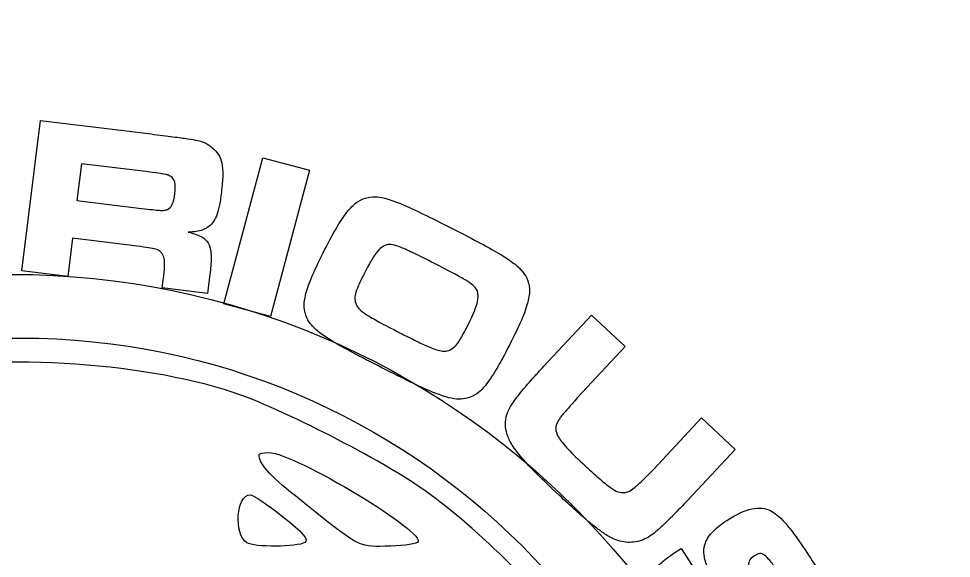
# Model space of a CAD drawing. Extents: x -139 to 87, y -93 to 92.
# Drawn here: x -70.57 to -50.14, y 55.19 to 67 of the extents above; entities that cross this region are included whole.
import ezdxf

# ---------------------------------------------------------------- set-up
doc = ezdxf.new("R2010")
doc.units = 0
doc.header["$MEASUREMENT"] = 0
doc.layers.add('LAYER_1', color=7, linetype='CONTINUOUS')

msp = doc.modelspace()

# ---------------------------------------------------------------- linework, layer by layer
at = {"layer": 'LAYER_1', "color": 250}
msp.add_ellipse((-70.7059, 44.0067), major_axis=(0, 17.4005), ratio=1, dxfattribs=at)
at = {"layer": 'LAYER_1', "color": 7}
msp.add_ellipse((-70.5297, 44.4765), major_axis=(0, 15.5362), ratio=1, dxfattribs=at)
at = {"layer": 'LAYER_1', "color": 250}
for points, knots in [([(-134.4311, 89.7359), (-134.4311, 89.7359), (-3.6755, 89.7359), (-3.6755, 89.7359), (-3.6755, 89.7359), (-1.1332, 89.7359), (0.9467, 87.656), (0.9467, 85.1137), (0.9467, 85.1137), (0.9467, 85.1137), (0.9467, 4.3582), (0.9467, 4.3582), (0.9467, 4.3582), (0.9467, 1.8158), (-1.1332, -0.2641), (-3.6755, -0.2641), (-3.6755, -0.2641), (-3.6755, -0.2641), (-134.4311, -0.2641), (-134.4311, -0.2641), (-134.4311, -0.2641), (-136.9734, -0.2641), (-139.0533, 1.8158), (-139.0533, 4.3582), (-139.0533, 4.3582), (-139.0533, 4.3582), (-139.0533, 85.1137), (-139.0533, 85.1137), (-139.0533, 85.1137), (-139.0533, 87.656), (-136.9734, 89.7359), (-134.4311, 89.7359)], [0, 0, 0, 0, 0.1111111, 0.1111111, 0.1111111, 0.1111111, 0.2222222, 0.2222222, 0.2222222, 0.2222222, 0.3333333, 0.3333333, 0.3333333, 0.3333333, 0.4444444, 0.4444444, 0.4444444, 0.4444444, 0.5555556, 0.5555556, 0.5555556, 0.5555556, 0.6666667, 0.6666667, 0.6666667, 0.6666667, 0.7777778, 0.7777778, 0.7777778, 0.7777778, 1, 1, 1, 1]), ([(-70.4957, 61.4868), (-70.4957, 61.4868), (-69.4948, 61.3634), (-69.4948, 61.3634), (-69.4948, 61.3634), (-69.4948, 61.3634), (-69.392, 62.1969), (-69.392, 62.1969), (-69.392, 62.1969), (-69.392, 62.1969), (-67.9759, 62.0237), (-67.9759, 62.0237), (-67.9759, 62.0237), (-67.8731, 62.0113), (-67.7895, 61.9997), (-67.724, 61.9898), (-67.724, 61.9898), (-67.6594, 61.9798), (-67.608, 61.9691), (-67.5699, 61.9583), (-67.5699, 61.9583), (-67.5318, 61.9475), (-67.5028, 61.9351), (-67.482, 61.9202), (-67.482, 61.9202), (-67.4614, 61.9062), (-67.444, 61.8879), (-67.4299, 61.8663), (-67.4299, 61.8663), (-67.4067, 61.8365), (-67.3909, 61.7992), (-67.3818, 61.7553), (-67.3818, 61.7553), (-67.3727, 61.7114), (-67.3694, 61.6517), (-67.3735, 61.5772), (-67.3735, 61.5772), (-67.3768, 61.5025), (-67.3859, 61.404), (-67.4017, 61.2821), (-67.4017, 61.2821), (-67.4017, 61.2821), (-67.4224, 61.109), (-67.4224, 61.109), (-67.4224, 61.109), (-67.4224, 61.109), (-66.4355, 60.988), (-66.4355, 60.988), (-66.4355, 60.988), (-66.4355, 60.988), (-66.3983, 61.2937), (-66.3983, 61.2937), (-66.3983, 61.2937), (-66.375, 61.4445), (-66.361, 61.5739), (-66.3543, 61.6808), (-66.3543, 61.6808), (-66.3485, 61.7885), (-66.3527, 61.8787), (-66.3668, 61.9517), (-66.3668, 61.9517), (-66.3809, 62.0246), (-66.4074, 62.0842), (-66.4464, 62.1323), (-66.4464, 62.1323), (-66.4853, 62.1795), (-66.5383, 62.2185), (-66.6062, 62.25), (-66.6062, 62.25), (-66.6734, 62.2806), (-66.7571, 62.308), (-66.8565, 62.332), (-66.8565, 62.332), (-66.7877, 62.3328), (-66.728, 62.337), (-66.6791, 62.3444), (-66.6791, 62.3444), (-66.6295, 62.3511), (-66.5863, 62.3618), (-66.549, 62.3759), (-66.549, 62.3759), (-66.5109, 62.39), (-66.4745, 62.4082), (-66.4388, 62.4306), (-66.4388, 62.4306), (-66.3941, 62.4596), (-66.3561, 62.4944), (-66.3229, 62.535), (-66.3229, 62.535), (-66.2906, 62.5747), (-66.2624, 62.6245), (-66.2383, 62.6842), (-66.2383, 62.6842), (-66.2143, 62.743), (-66.1945, 62.815), (-66.1762, 62.8996), (-66.1762, 62.8996), (-66.1588, 62.9849), (-66.1431, 63.086), (-66.1289, 63.2036), (-66.1289, 63.2036), (-66.1115, 63.3446), (-66.1016, 63.4672), (-66.0992, 63.5707), (-66.0992, 63.5707), (-66.0975, 63.6743), (-66.1041, 63.7638), (-66.1207, 63.8384), (-66.1207, 63.8384), (-66.1364, 63.9138), (-66.1622, 63.9793), (-66.1977, 64.0348), (-66.1977, 64.0348), (-66.2334, 64.0903), (-66.2806, 64.1408), (-66.3386, 64.1856), (-66.3386, 64.1856), (-66.3701, 64.2112), (-66.3999, 64.2336), (-66.4264, 64.2519), (-66.4264, 64.2519), (-66.4538, 64.2701), (-66.4844, 64.2858), (-66.5192, 64.2999), (-66.5192, 64.2999), (-66.5532, 64.3132), (-66.598, 64.3265), (-66.6527, 64.338), (-66.6527, 64.338), (-66.7065, 64.3505), (-66.7778, 64.3629), (-66.8639, 64.3753), (-66.8639, 64.3753), (-66.951, 64.3885), (-67.0594, 64.4035), (-67.1904, 64.4201), (-67.1904, 64.4201), (-67.3222, 64.4366), (-67.4812, 64.4565), (-67.6693, 64.4798), (-67.6693, 64.4798), (-67.6693, 64.4798), (-70.0922, 64.7772), (-70.0922, 64.7772), (-70.0922, 64.7772), (-70.0922, 64.7772), (-70.4957, 61.4868), (-70.4957, 61.4868)], [0, 0, 0, 0, 0.0263158, 0.0263158, 0.0263158, 0.0263158, 0.0526316, 0.0526316, 0.0526316, 0.0526316, 0.0789474, 0.0789474, 0.0789474, 0.0789474, 0.1052632, 0.1052632, 0.1052632, 0.1052632, 0.1315789, 0.1315789, 0.1315789, 0.1315789, 0.1578947, 0.1578947, 0.1578947, 0.1578947, 0.1842105, 0.1842105, 0.1842105, 0.1842105, 0.2105263, 0.2105263, 0.2105263, 0.2105263, 0.2368421, 0.2368421, 0.2368421, 0.2368421, 0.2631579, 0.2631579, 0.2631579, 0.2631579, 0.2894737, 0.2894737, 0.2894737, 0.2894737, 0.3157895, 0.3157895, 0.3157895, 0.3157895, 0.3421053, 0.3421053, 0.3421053, 0.3421053, 0.3684211, 0.3684211, 0.3684211, 0.3684211, 0.3947368, 0.3947368, 0.3947368, 0.3947368, 0.4210526, 0.4210526, 0.4210526, 0.4210526, 0.4473684, 0.4473684, 0.4473684, 0.4473684, 0.4736842, 0.4736842, 0.4736842, 0.4736842, 0.5, 0.5, 0.5, 0.5, 0.5263158, 0.5263158, 0.5263158, 0.5263158, 0.5526316, 0.5526316, 0.5526316, 0.5526316, 0.5789474, 0.5789474, 0.5789474, 0.5789474, 0.6052632, 0.6052632, 0.6052632, 0.6052632, 0.6315789, 0.6315789, 0.6315789, 0.6315789, 0.6578947, 0.6578947, 0.6578947, 0.6578947, 0.6842105, 0.6842105, 0.6842105, 0.6842105, 0.7105263, 0.7105263, 0.7105263, 0.7105263, 0.7368421, 0.7368421, 0.7368421, 0.7368421, 0.7631579, 0.7631579, 0.7631579, 0.7631579, 0.7894737, 0.7894737, 0.7894737, 0.7894737, 0.8157895, 0.8157895, 0.8157895, 0.8157895, 0.8421053, 0.8421053, 0.8421053, 0.8421053, 0.8684211, 0.8684211, 0.8684211, 0.8684211, 0.8947368, 0.8947368, 0.8947368, 0.8947368, 0.9210526, 0.9210526, 0.9210526, 0.9210526, 0.9473684, 0.9473684, 0.9473684, 0.9473684, 1, 1, 1, 1]), ([(-65.2191, 63.9609), (-65.2191, 63.9609), (-66.0776, 60.7584), (-66.0776, 60.7584), (-66.0776, 60.7584), (-66.0776, 60.7584), (-65.0551, 60.4841), (-65.0551, 60.4841), (-65.0551, 60.4841), (-65.0551, 60.4841), (-64.1967, 63.6867), (-64.1967, 63.6867), (-64.1967, 63.6867), (-64.1967, 63.6867), (-65.2191, 63.9609), (-65.2191, 63.9609)], [0, 0, 0, 0, 0.2, 0.2, 0.2, 0.2, 0.4, 0.4, 0.4, 0.4, 0.6, 0.6, 0.6, 0.6, 1, 1, 1, 1]), ([(-69.2909, 63.0214), (-69.2909, 63.0214), (-69.1915, 63.8301), (-69.1915, 63.8301), (-69.1915, 63.8301), (-69.1915, 63.8301), (-67.7804, 63.657), (-67.7804, 63.657), (-67.7804, 63.657), (-67.6661, 63.642), (-67.5765, 63.6296), (-67.5102, 63.6205), (-67.5102, 63.6205), (-67.4448, 63.6113), (-67.3951, 63.6031), (-67.3619, 63.5964), (-67.3619, 63.5964), (-67.3288, 63.5898), (-67.3039, 63.5832), (-67.2873, 63.5766), (-67.2873, 63.5766), (-67.2708, 63.5699), (-67.2542, 63.5608), (-67.2377, 63.55), (-67.2377, 63.55), (-67.1937, 63.5235), (-67.1647, 63.4812), (-67.1507, 63.4233), (-67.1507, 63.4233), (-67.1357, 63.3652), (-67.1349, 63.2832), (-67.1481, 63.1789), (-67.1481, 63.1789), (-67.1606, 63.0736), (-67.1788, 62.994), (-67.2037, 62.9401), (-67.2037, 62.9401), (-67.2285, 62.8855), (-67.265, 62.8482), (-67.3114, 62.8283), (-67.3114, 62.8283), (-67.3255, 62.8217), (-67.3387, 62.8167), (-67.352, 62.8134), (-67.352, 62.8134), (-67.3644, 62.8101), (-67.381, 62.8076), (-67.4009, 62.8068), (-67.4009, 62.8068), (-67.4216, 62.8068), (-67.4505, 62.8076), (-67.4879, 62.8101), (-67.4879, 62.8101), (-67.5252, 62.8126), (-67.5749, 62.8168), (-67.6378, 62.8234), (-67.6378, 62.8234), (-67.7017, 62.8291), (-67.782, 62.8375), (-67.8798, 62.8483), (-67.8798, 62.8483), (-67.8798, 62.8483), (-69.2909, 63.0214), (-69.2909, 63.0214)], [0, 0, 0, 0, 0.0588235, 0.0588235, 0.0588235, 0.0588235, 0.1176471, 0.1176471, 0.1176471, 0.1176471, 0.1764706, 0.1764706, 0.1764706, 0.1764706, 0.2352941, 0.2352941, 0.2352941, 0.2352941, 0.2941176, 0.2941176, 0.2941176, 0.2941176, 0.3529412, 0.3529412, 0.3529412, 0.3529412, 0.4117647, 0.4117647, 0.4117647, 0.4117647, 0.4705882, 0.4705882, 0.4705882, 0.4705882, 0.5294118, 0.5294118, 0.5294118, 0.5294118, 0.5882353, 0.5882353, 0.5882353, 0.5882353, 0.6470588, 0.6470588, 0.6470588, 0.6470588, 0.7058824, 0.7058824, 0.7058824, 0.7058824, 0.7647059, 0.7647059, 0.7647059, 0.7647059, 0.8235294, 0.8235294, 0.8235294, 0.8235294, 0.8823529, 0.8823529, 0.8823529, 0.8823529, 1, 1, 1, 1]), ([(-61.0745, 62.4106), (-61.3189, 62.535), (-61.5294, 62.641), (-61.7076, 62.7264), (-61.7076, 62.7264), (-61.8849, 62.8126), (-62.0366, 62.8821), (-62.1625, 62.9359), (-62.1625, 62.9359), (-62.2885, 62.989), (-62.3961, 63.0288), (-62.4856, 63.0554), (-62.4856, 63.0554), (-62.5752, 63.081), (-62.6538, 63.0967), (-62.7209, 63.1008), (-62.7209, 63.1008), (-62.7889, 63.1058), (-62.8535, 63.1025), (-62.9148, 63.0917), (-62.9148, 63.0917), (-62.9911, 63.0777), (-63.0648, 63.0479), (-63.1352, 63.0023), (-63.1352, 63.0023), (-63.2057, 62.9567), (-63.2777, 62.8896), (-63.3507, 62.8017), (-63.3507, 62.8017), (-63.4236, 62.7139), (-63.5023, 62.6004), (-63.586, 62.4595), (-63.586, 62.4595), (-63.6706, 62.3195), (-63.7641, 62.1471), (-63.8677, 61.9433), (-63.8677, 61.9433), (-63.978, 61.7288), (-64.0658, 61.5431), (-64.1337, 61.3874), (-64.1337, 61.3874), (-64.2008, 61.2315), (-64.2489, 61.0981), (-64.2787, 60.9855), (-64.2787, 60.9855), (-64.3077, 60.8736), (-64.3202, 60.775), (-64.3152, 60.6905), (-64.3152, 60.6905), (-64.311, 60.6068), (-64.2911, 60.528), (-64.2571, 60.4568), (-64.2571, 60.4568), (-64.2298, 60.4004), (-64.195, 60.3466), (-64.1511, 60.2944), (-64.1511, 60.2944), (-64.1072, 60.2422), (-64.0476, 60.1875), (-63.9738, 60.1303), (-63.9738, 60.1303), (-63.8992, 60.0732), (-63.8031, 60.0085), (-63.6854, 59.9381), (-63.6854, 59.9381), (-63.567, 59.8668), (-63.4211, 59.7848), (-63.2462, 59.6912), (-63.2462, 59.6912), (-63.0714, 59.5975), (-62.8609, 59.489), (-62.6157, 59.3639), (-62.6157, 59.3639), (-62.3746, 59.2404), (-62.1657, 59.1368), (-61.9893, 59.0506), (-61.9893, 59.0506), (-61.8136, 58.9653), (-61.6628, 58.8965), (-61.5368, 58.8435), (-61.5368, 58.8435), (-61.4118, 58.7905), (-61.304, 58.7507), (-61.2145, 58.725), (-61.2145, 58.725), (-61.1251, 58.6985), (-61.0464, 58.6828), (-60.9784, 58.6778), (-60.9784, 58.6778), (-60.9105, 58.6737), (-60.8466, 58.6761), (-60.7854, 58.6877), (-60.7854, 58.6877), (-60.7066, 58.7018), (-60.6329, 58.7317), (-60.5616, 58.7773), (-60.5616, 58.7773), (-60.4912, 58.822), (-60.42, 58.889), (-60.3471, 58.9777), (-60.3471, 58.9777), (-60.2741, 59.0656), (-60.1946, 59.1816), (-60.1092, 59.3258), (-60.1092, 59.3258), (-60.0247, 59.4691), (-59.9278, 59.6464), (-59.8208, 59.8585), (-59.8208, 59.8585), (-59.7131, 60.0682), (-59.6262, 60.2505), (-59.5598, 60.4038), (-59.5598, 60.4038), (-59.4944, 60.5571), (-59.4472, 60.6888), (-59.4182, 60.7998), (-59.4182, 60.7998), (-59.39, 60.9109), (-59.3775, 61.0078), (-59.3825, 61.0915), (-59.3825, 61.0915), (-59.3875, 61.1744), (-59.4082, 61.2514), (-59.4421, 61.3227), (-59.4421, 61.3227), (-59.4695, 61.3782), (-59.5052, 61.4329), (-59.5482, 61.4843), (-59.5482, 61.4843), (-59.5921, 61.5365), (-59.651, 61.5912), (-59.7247, 61.6483), (-59.7247, 61.6483), (-59.7976, 61.7047), (-59.8938, 61.7685), (-60.0106, 61.8389), (-60.0106, 61.8389), (-60.1274, 61.9101), (-60.2732, 61.9914), (-60.4473, 62.085), (-60.4473, 62.085), (-60.6212, 62.1778), (-60.8309, 62.2863), (-61.0745, 62.4106)], [0, 0, 0, 0, 0.027027, 0.027027, 0.027027, 0.027027, 0.0540541, 0.0540541, 0.0540541, 0.0540541, 0.0810811, 0.0810811, 0.0810811, 0.0810811, 0.1081081, 0.1081081, 0.1081081, 0.1081081, 0.1351351, 0.1351351, 0.1351351, 0.1351351, 0.1621622, 0.1621622, 0.1621622, 0.1621622, 0.1891892, 0.1891892, 0.1891892, 0.1891892, 0.2162162, 0.2162162, 0.2162162, 0.2162162, 0.2432432, 0.2432432, 0.2432432, 0.2432432, 0.2702703, 0.2702703, 0.2702703, 0.2702703, 0.2972973, 0.2972973, 0.2972973, 0.2972973, 0.3243243, 0.3243243, 0.3243243, 0.3243243, 0.3513514, 0.3513514, 0.3513514, 0.3513514, 0.3783784, 0.3783784, 0.3783784, 0.3783784, 0.4054054, 0.4054054, 0.4054054, 0.4054054, 0.4324324, 0.4324324, 0.4324324, 0.4324324, 0.4594595, 0.4594595, 0.4594595, 0.4594595, 0.4864865, 0.4864865, 0.4864865, 0.4864865, 0.5135135, 0.5135135, 0.5135135, 0.5135135, 0.5405405, 0.5405405, 0.5405405, 0.5405405, 0.5675676, 0.5675676, 0.5675676, 0.5675676, 0.5945946, 0.5945946, 0.5945946, 0.5945946, 0.6216216, 0.6216216, 0.6216216, 0.6216216, 0.6486486, 0.6486486, 0.6486486, 0.6486486, 0.6756757, 0.6756757, 0.6756757, 0.6756757, 0.7027027, 0.7027027, 0.7027027, 0.7027027, 0.7297297, 0.7297297, 0.7297297, 0.7297297, 0.7567568, 0.7567568, 0.7567568, 0.7567568, 0.7837838, 0.7837838, 0.7837838, 0.7837838, 0.8108108, 0.8108108, 0.8108108, 0.8108108, 0.8378378, 0.8378378, 0.8378378, 0.8378378, 0.8648649, 0.8648649, 0.8648649, 0.8648649, 0.8918919, 0.8918919, 0.8918919, 0.8918919, 0.9189189, 0.9189189, 0.9189189, 0.9189189, 0.9459459, 0.9459459, 0.9459459, 0.9459459, 1, 1, 1, 1]), ([(-61.4648, 61.645), (-61.3007, 61.5605), (-61.1623, 61.4892), (-61.0505, 61.4304), (-61.0505, 61.4304), (-60.9386, 61.3716), (-60.8484, 61.321), (-60.7787, 61.2788), (-60.7787, 61.2788), (-60.71, 61.2374), (-60.6569, 61.2), (-60.6196, 61.1678), (-60.6196, 61.1678), (-60.5823, 61.1363), (-60.5558, 61.1056), (-60.5401, 61.0757), (-60.5401, 61.0757), (-60.5243, 61.0459), (-60.5144, 61.0136), (-60.5103, 60.9796), (-60.5103, 60.9796), (-60.502, 60.9341), (-60.5045, 60.8794), (-60.5177, 60.8173), (-60.5177, 60.8173), (-60.5302, 60.7543), (-60.5566, 60.6755), (-60.5965, 60.5819), (-60.5965, 60.5819), (-60.6362, 60.4874), (-60.6909, 60.3714), (-60.7621, 60.2323), (-60.7621, 60.2323), (-60.8218, 60.1154), (-60.874, 60.0217), (-60.9204, 59.9513), (-60.9204, 59.9513), (-60.966, 59.8817), (-61.0099, 59.8296), (-61.0513, 59.7964), (-61.0513, 59.7964), (-61.0928, 59.7624), (-61.1374, 59.7417), (-61.1839, 59.7334), (-61.1839, 59.7334), (-61.2154, 59.7268), (-61.2494, 59.7251), (-61.2858, 59.7284), (-61.2858, 59.7284), (-61.3214, 59.731), (-61.3646, 59.74), (-61.4142, 59.7549), (-61.4142, 59.7549), (-61.464, 59.7707), (-61.5253, 59.7939), (-61.5974, 59.8246), (-61.5974, 59.8246), (-61.6694, 59.8561), (-61.7565, 59.8966), (-61.8592, 59.9464), (-61.8592, 59.9464), (-61.9619, 59.9961), (-62.0838, 60.0574), (-62.2254, 60.1303), (-62.2254, 60.1303), (-62.4069, 60.2223), (-62.556, 60.3002), (-62.6729, 60.3631), (-62.6729, 60.3631), (-62.7897, 60.4261), (-62.8817, 60.48), (-62.9488, 60.5239), (-62.9488, 60.5239), (-63.0167, 60.5678), (-63.0673, 60.6067), (-63.1013, 60.6425), (-63.1013, 60.6425), (-63.1352, 60.6771), (-63.1609, 60.7128), (-63.1767, 60.7484), (-63.1767, 60.7484), (-63.1925, 60.7824), (-63.2024, 60.8181), (-63.2048, 60.8554), (-63.2048, 60.8554), (-63.2081, 60.8918), (-63.2032, 60.9341), (-63.1916, 60.9822), (-63.1916, 60.9822), (-63.18, 61.0294), (-63.1593, 61.0865), (-63.1311, 61.152), (-63.1311, 61.152), (-63.1029, 61.2175), (-63.0656, 61.2961), (-63.0184, 61.3873), (-63.0184, 61.3873), (-62.953, 61.5166), (-62.8967, 61.6218), (-62.8486, 61.7047), (-62.8486, 61.7047), (-62.8005, 61.7867), (-62.7566, 61.8521), (-62.7176, 61.8994), (-62.7176, 61.8994), (-62.6796, 61.9474), (-62.6405, 61.9831), (-62.6024, 62.0071), (-62.6024, 62.0071), (-62.5701, 62.0303), (-62.5361, 62.0461), (-62.5022, 62.0552), (-62.5022, 62.0552), (-62.4682, 62.0643), (-62.4276, 62.0651), (-62.3787, 62.056), (-62.3787, 62.056), (-62.3307, 62.0469), (-62.2677, 62.027), (-62.1914, 61.9964), (-62.1914, 61.9964), (-62.1152, 61.9648), (-62.0183, 61.9209), (-61.9006, 61.8629), (-61.9006, 61.8629), (-61.783, 61.8057), (-61.6379, 61.7329), (-61.4648, 61.645)], [0, 0, 0, 0, 0.030303, 0.030303, 0.030303, 0.030303, 0.0606061, 0.0606061, 0.0606061, 0.0606061, 0.0909091, 0.0909091, 0.0909091, 0.0909091, 0.1212121, 0.1212121, 0.1212121, 0.1212121, 0.1515152, 0.1515152, 0.1515152, 0.1515152, 0.1818182, 0.1818182, 0.1818182, 0.1818182, 0.2121212, 0.2121212, 0.2121212, 0.2121212, 0.2424242, 0.2424242, 0.2424242, 0.2424242, 0.2727273, 0.2727273, 0.2727273, 0.2727273, 0.3030303, 0.3030303, 0.3030303, 0.3030303, 0.3333333, 0.3333333, 0.3333333, 0.3333333, 0.3636364, 0.3636364, 0.3636364, 0.3636364, 0.3939394, 0.3939394, 0.3939394, 0.3939394, 0.4242424, 0.4242424, 0.4242424, 0.4242424, 0.4545455, 0.4545455, 0.4545455, 0.4545455, 0.4848485, 0.4848485, 0.4848485, 0.4848485, 0.5151515, 0.5151515, 0.5151515, 0.5151515, 0.5454545, 0.5454545, 0.5454545, 0.5454545, 0.5757576, 0.5757576, 0.5757576, 0.5757576, 0.6060606, 0.6060606, 0.6060606, 0.6060606, 0.6363636, 0.6363636, 0.6363636, 0.6363636, 0.6666667, 0.6666667, 0.6666667, 0.6666667, 0.6969697, 0.6969697, 0.6969697, 0.6969697, 0.7272727, 0.7272727, 0.7272727, 0.7272727, 0.7575758, 0.7575758, 0.7575758, 0.7575758, 0.7878788, 0.7878788, 0.7878788, 0.7878788, 0.8181818, 0.8181818, 0.8181818, 0.8181818, 0.8484848, 0.8484848, 0.8484848, 0.8484848, 0.8787879, 0.8787879, 0.8787879, 0.8787879, 0.9090909, 0.9090909, 0.9090909, 0.9090909, 0.9393939, 0.9393939, 0.9393939, 0.9393939, 1, 1, 1, 1]), ([(-58.0245, 60.5123), (-58.0245, 60.5123), (-59.0652, 59.3963), (-59.0652, 59.3963), (-59.0652, 59.3963), (-59.158, 59.2951), (-59.2309, 59.2156), (-59.284, 59.1576), (-59.284, 59.1576), (-59.3369, 59.0996), (-59.3767, 59.0548), (-59.4041, 59.0242), (-59.4041, 59.0242), (-59.4323, 58.9935), (-59.4538, 58.9678), (-59.4704, 58.948), (-59.4704, 58.948), (-59.4869, 58.928), (-59.5052, 58.9057), (-59.5251, 58.8808), (-59.5251, 58.8808), (-59.6221, 58.7657), (-59.6991, 58.6646), (-59.7554, 58.5792), (-59.7554, 58.5792), (-59.8117, 58.4931), (-59.8515, 58.4143), (-59.8747, 58.3422), (-59.8747, 58.3422), (-59.8979, 58.2702), (-59.9087, 58.1973), (-59.9062, 58.1227), (-59.9062, 58.1227), (-59.907, 58.0506), (-59.8955, 57.9776), (-59.8723, 57.9047), (-59.8723, 57.9047), (-59.8491, 57.831), (-59.8109, 57.7523), (-59.7579, 57.6678), (-59.7579, 57.6678), (-59.7049, 57.5833), (-59.6336, 57.4888), (-59.5433, 57.3852), (-59.5433, 57.3852), (-59.4538, 57.2808), (-59.342, 57.1623), (-59.2093, 57.0289), (-59.2093, 57.0289), (-59.0759, 56.8963), (-58.9178, 56.7447), (-58.7346, 56.574), (-58.7346, 56.574), (-58.5979, 56.4464), (-58.476, 56.3354), (-58.37, 56.2401), (-58.37, 56.2401), (-58.2639, 56.1448), (-58.1695, 56.0628), (-58.0857, 55.9923), (-58.0857, 55.9923), (-58.0022, 55.9227), (-57.925, 55.8631), (-57.8554, 55.8118), (-57.8554, 55.8118), (-57.7858, 55.7603), (-57.7187, 55.7156), (-57.6549, 55.6758), (-57.6549, 55.6758), (-57.5438, 55.6095), (-57.4312, 55.5673), (-57.3168, 55.5499), (-57.3168, 55.5499), (-57.2016, 55.5316), (-57.0889, 55.5382), (-56.9779, 55.5689), (-56.9779, 55.5689), (-56.8669, 55.6004), (-56.7616, 55.6559), (-56.6614, 55.7354), (-56.6614, 55.7354), (-56.6266, 55.7645), (-56.5943, 55.7918), (-56.5645, 55.8166), (-56.5645, 55.8166), (-56.5355, 55.8416), (-56.5048, 55.8697), (-56.4717, 55.9003), (-56.4717, 55.9003), (-56.4393, 55.931), (-56.3996, 55.97), (-56.3524, 56.0164), (-56.3524, 56.0164), (-56.306, 56.0628), (-56.248, 56.1216), (-56.1776, 56.1928), (-56.1776, 56.1928), (-56.1079, 56.2649), (-56.0209, 56.3544), (-55.9165, 56.4613), (-55.9165, 56.4613), (-55.9165, 56.4613), (-54.8766, 57.5766), (-54.8766, 57.5766), (-54.8766, 57.5766), (-54.8766, 57.5766), (-55.6141, 58.2652), (-55.6141, 58.2652), (-55.6141, 58.2652), (-55.6141, 58.2652), (-56.6548, 57.1491), (-56.6548, 57.1491), (-56.6548, 57.1491), (-56.6722, 57.13), (-56.6954, 57.106), (-56.7244, 57.0761), (-56.7244, 57.0761), (-56.7534, 57.0463), (-56.7849, 57.0149), (-56.8181, 56.9817), (-56.8181, 56.9817), (-56.8511, 56.9485), (-56.8827, 56.9171), (-56.9133, 56.8873), (-56.9133, 56.8873), (-56.9821, 56.8218), (-57.0401, 56.7713), (-57.0857, 56.7347), (-57.0857, 56.7347), (-57.1312, 56.6975), (-57.1718, 56.6718), (-57.2067, 56.656), (-57.2067, 56.656), (-57.2414, 56.6411), (-57.2778, 56.632), (-57.3152, 56.6303), (-57.3152, 56.6303), (-57.3549, 56.6262), (-57.3981, 56.6328), (-57.4444, 56.6494), (-57.4444, 56.6494), (-57.4909, 56.666), (-57.5447, 56.6967), (-57.6077, 56.7397), (-57.6077, 56.7397), (-57.6707, 56.7836), (-57.7469, 56.8442), (-57.8364, 56.9212), (-57.8364, 56.9212), (-57.9259, 56.9982), (-58.0328, 57.0952), (-58.1587, 57.2129), (-58.1587, 57.2129), (-58.3153, 57.3579), (-58.4413, 57.4813), (-58.5365, 57.5824), (-58.5365, 57.5824), (-58.6319, 57.6835), (-58.7006, 57.7696), (-58.7436, 57.8409), (-58.7436, 57.8409), (-58.7868, 57.9122), (-58.8075, 57.976), (-58.8066, 58.0323), (-58.8066, 58.0323), (-58.8058, 58.0887), (-58.7876, 58.1451), (-58.752, 58.2014), (-58.752, 58.2014), (-58.7355, 58.2287), (-58.7188, 58.2527), (-58.7039, 58.2743), (-58.7039, 58.2743), (-58.689, 58.2958), (-58.6683, 58.3216), (-58.6426, 58.3522), (-58.6426, 58.3522), (-58.6169, 58.3828), (-58.5796, 58.4259), (-58.5299, 58.4814), (-58.5299, 58.4814), (-58.481, 58.5369), (-58.4131, 58.6124), (-58.3269, 58.7085), (-58.3269, 58.7085), (-58.3269, 58.7085), (-57.2862, 59.8246), (-57.2862, 59.8246), (-57.2862, 59.8246), (-57.2862, 59.8246), (-58.0245, 60.5123), (-58.0245, 60.5123)], [0, 0, 0, 0, 0.0204082, 0.0204082, 0.0204082, 0.0204082, 0.0408163, 0.0408163, 0.0408163, 0.0408163, 0.0612245, 0.0612245, 0.0612245, 0.0612245, 0.0816327, 0.0816327, 0.0816327, 0.0816327, 0.1020408, 0.1020408, 0.1020408, 0.1020408, 0.122449, 0.122449, 0.122449, 0.122449, 0.1428571, 0.1428571, 0.1428571, 0.1428571, 0.1632653, 0.1632653, 0.1632653, 0.1632653, 0.1836735, 0.1836735, 0.1836735, 0.1836735, 0.2040816, 0.2040816, 0.2040816, 0.2040816, 0.2244898, 0.2244898, 0.2244898, 0.2244898, 0.244898, 0.244898, 0.244898, 0.244898, 0.2653061, 0.2653061, 0.2653061, 0.2653061, 0.2857143, 0.2857143, 0.2857143, 0.2857143, 0.3061224, 0.3061224, 0.3061224, 0.3061224, 0.3265306, 0.3265306, 0.3265306, 0.3265306, 0.3469388, 0.3469388, 0.3469388, 0.3469388, 0.3673469, 0.3673469, 0.3673469, 0.3673469, 0.3877551, 0.3877551, 0.3877551, 0.3877551, 0.4081633, 0.4081633, 0.4081633, 0.4081633, 0.4285714, 0.4285714, 0.4285714, 0.4285714, 0.4489796, 0.4489796, 0.4489796, 0.4489796, 0.4693878, 0.4693878, 0.4693878, 0.4693878, 0.4897959, 0.4897959, 0.4897959, 0.4897959, 0.5102041, 0.5102041, 0.5102041, 0.5102041, 0.5306122, 0.5306122, 0.5306122, 0.5306122, 0.5510204, 0.5510204, 0.5510204, 0.5510204, 0.5714286, 0.5714286, 0.5714286, 0.5714286, 0.5918367, 0.5918367, 0.5918367, 0.5918367, 0.6122449, 0.6122449, 0.6122449, 0.6122449, 0.6326531, 0.6326531, 0.6326531, 0.6326531, 0.6530612, 0.6530612, 0.6530612, 0.6530612, 0.6734694, 0.6734694, 0.6734694, 0.6734694, 0.6938776, 0.6938776, 0.6938776, 0.6938776, 0.7142857, 0.7142857, 0.7142857, 0.7142857, 0.7346939, 0.7346939, 0.7346939, 0.7346939, 0.755102, 0.755102, 0.755102, 0.755102, 0.7755102, 0.7755102, 0.7755102, 0.7755102, 0.7959184, 0.7959184, 0.7959184, 0.7959184, 0.8163265, 0.8163265, 0.8163265, 0.8163265, 0.8367347, 0.8367347, 0.8367347, 0.8367347, 0.8571429, 0.8571429, 0.8571429, 0.8571429, 0.877551, 0.877551, 0.877551, 0.877551, 0.8979592, 0.8979592, 0.8979592, 0.8979592, 0.9183673, 0.9183673, 0.9183673, 0.9183673, 0.9387755, 0.9387755, 0.9387755, 0.9387755, 0.9591837, 0.9591837, 0.9591837, 0.9591837, 1, 1, 1, 1]), ([(-72.5914, 29.1468), (-72.7889, 29.1675), (-73.4124, 29.2814), (-73.9768, 29.4001), (-73.9768, 29.4001), (-79.3789, 30.5356), (-84.089, 35.0758), (-85.4059, 40.4169), (-85.4059, 40.4169), (-86.1104, 43.274), (-85.8969, 47.2491), (-84.9043, 49.7562), (-84.9043, 49.7562), (-84.1372, 51.6935), (-82.6598, 53.908), (-81.1953, 55.3152), (-81.1953, 55.3152), (-79.3024, 57.1343), (-76.0925, 58.7819), (-73.5399, 59.2448), (-73.5399, 59.2448), (-71.1223, 59.6832), (-67.938, 59.5074), (-65.8692, 58.8214), (-65.8692, 58.8214), (-64.8198, 58.4734), (-62.6295, 57.3516), (-61.6652, 56.6683), (-61.6652, 56.6683), (-60.526, 55.8611), (-58.9816, 54.3277), (-58.1894, 53.2173), (-58.1894, 53.2173), (-57.0845, 51.6685), (-56.0605, 49.3896), (-55.7126, 47.7053), (-55.7126, 47.7053), (-55.3137, 45.7741), (-55.3272, 42.8344), (-55.7437, 40.9301), (-55.7437, 40.9301), (-56.6634, 36.7245), (-59.4442, 32.9957), (-63.1904, 30.9448), (-63.1904, 30.9448), (-64.8755, 30.0222), (-66.6424, 29.4276), (-68.4167, 29.1858), (-68.4167, 29.1858), (-69.16, 29.0846), (-71.7622, 29.0602), (-72.5914, 29.1468)], [0, 0, 0, 0, 0.0714286, 0.0714286, 0.0714286, 0.0714286, 0.1428571, 0.1428571, 0.1428571, 0.1428571, 0.2142857, 0.2142857, 0.2142857, 0.2142857, 0.2857143, 0.2857143, 0.2857143, 0.2857143, 0.3571429, 0.3571429, 0.3571429, 0.3571429, 0.4285714, 0.4285714, 0.4285714, 0.4285714, 0.5, 0.5, 0.5, 0.5, 0.5714286, 0.5714286, 0.5714286, 0.5714286, 0.6428571, 0.6428571, 0.6428571, 0.6428571, 0.7142857, 0.7142857, 0.7142857, 0.7142857, 0.7857143, 0.7857143, 0.7857143, 0.7857143, 0.8571429, 0.8571429, 0.8571429, 0.8571429, 1, 1, 1, 1]), ([(-61.8358, 55.5399), (-61.562, 55.7136), (-64.5254, 57.5046), (-65.0867, 57.5046), (-65.0867, 57.5046), (-65.2066, 57.5046), (-65.3047, 57.4853), (-65.3047, 57.4617), (-65.3047, 57.4617), (-65.3047, 57.2691), (-65.0852, 57.0193), (-64.5092, 56.5564), (-64.5092, 56.5564), (-63.0801, 55.4078), (-63.1588, 55.4519), (-62.5412, 55.4536), (-62.5412, 55.4536), (-62.2266, 55.4544), (-61.9093, 55.4933), (-61.8359, 55.5399), (-61.8359, 55.5399), (-61.8359, 55.5399), (-61.8358, 55.5399), (-61.8358, 55.5399)], [0, 0, 0, 0, 0.1428571, 0.1428571, 0.1428571, 0.1428571, 0.2857143, 0.2857143, 0.2857143, 0.2857143, 0.4285714, 0.4285714, 0.4285714, 0.4285714, 0.5714286, 0.5714286, 0.5714286, 0.5714286, 0.7142857, 0.7142857, 0.7142857, 0.7142857, 1, 1, 1, 1]), ([(-64.3009, 55.5386), (-64.2078, 55.5977), (-64.3478, 55.7621), (-64.7797, 56.1015), (-64.7797, 56.1015), (-65.1154, 56.3652), (-65.4385, 56.5809), (-65.4977, 56.5809), (-65.4977, 56.5809), (-65.8044, 56.5809), (-65.8641, 55.7269), (-65.5711, 55.5306), (-65.5711, 55.5306), (-65.4189, 55.4286), (-64.4648, 55.4346), (-64.3009, 55.5386), (-64.3009, 55.5386), (-64.3009, 55.5386), (-64.3009, 55.5386), (-64.3009, 55.5386)], [0, 0, 0, 0, 0.1666667, 0.1666667, 0.1666667, 0.1666667, 0.3333333, 0.3333333, 0.3333333, 0.3333333, 0.5, 0.5, 0.5, 0.5, 0.6666667, 0.6666667, 0.6666667, 0.6666667, 1, 1, 1, 1]), ([(-56.0623, 55.4048), (-56.0623, 55.4048), (-56.1958, 55.3186), (-56.1958, 55.3186), (-56.1958, 55.3186), (-56.3267, 55.2342), (-56.4302, 55.1545), (-56.5056, 55.0817), (-56.5056, 55.0817), (-56.581, 55.008), (-56.6332, 54.9334), (-56.6631, 54.8571), (-56.6631, 54.8571), (-56.6921, 54.7809), (-56.7037, 54.6956), (-56.6963, 54.6019), (-56.6963, 54.6019), (-56.6929, 54.5348), (-56.6771, 54.4586), (-56.649, 54.3732), (-56.649, 54.3732), (-56.6209, 54.2879), (-56.5778, 54.1884), (-56.5206, 54.0741), (-56.5206, 54.0741), (-56.4625, 53.9598), (-56.3871, 53.8255), (-56.2944, 53.6705), (-56.2944, 53.6705), (-56.2015, 53.5156), (-56.0873, 53.3358), (-55.953, 53.1287), (-55.953, 53.1287), (-55.8146, 52.9149), (-55.6937, 52.7317), (-55.5892, 52.5802), (-55.5892, 52.5802), (-55.4857, 52.4277), (-55.3954, 52.3009), (-55.3191, 52.199), (-55.3191, 52.199), (-55.2429, 52.0979), (-55.1757, 52.0167), (-55.1194, 51.9562), (-55.1194, 51.9562), (-55.0622, 51.8957), (-55.0117, 51.8501), (-54.967, 51.8195), (-54.967, 51.8195), (-54.8725, 51.7532), (-54.7738, 51.7134), (-54.6695, 51.7018), (-54.6695, 51.7018), (-54.565, 51.6902), (-54.4507, 51.7068), (-54.3256, 51.7515), (-54.3256, 51.7515), (-54.2005, 51.7963), (-54.0596, 51.8691), (-53.903, 51.9711), (-53.903, 51.9711), (-53.7704, 52.0565), (-53.6652, 52.1385), (-53.5865, 52.2155), (-53.5865, 52.2155), (-53.5077, 52.2926), (-53.4514, 52.3713), (-53.4183, 52.4509), (-53.4183, 52.4509), (-53.386, 52.5304), (-53.3719, 52.6174), (-53.376, 52.7102), (-53.376, 52.7102), (-53.3777, 52.7583), (-53.3843, 52.8072), (-53.3952, 52.8577), (-53.3952, 52.8577), (-53.4067, 52.9083), (-53.4258, 52.9654), (-53.4531, 53.0309), (-53.4531, 53.0309), (-53.4805, 53.0963), (-53.5186, 53.1751), (-53.5683, 53.267), (-53.5683, 53.267), (-53.6172, 53.359), (-53.6801, 53.47), (-53.7572, 53.601), (-53.7572, 53.601), (-53.8343, 53.7319), (-53.9287, 53.8885), (-54.0398, 54.0699), (-54.0398, 54.0699), (-54.1334, 54.2241), (-54.2138, 54.355), (-54.2784, 54.4644), (-54.2784, 54.4644), (-54.3439, 54.5729), (-54.3969, 54.6632), (-54.4383, 54.7353), (-54.4383, 54.7353), (-54.4798, 54.8066), (-54.5103, 54.8638), (-54.5319, 54.9069), (-54.5319, 54.9069), (-54.5534, 54.9491), (-54.5675, 54.9814), (-54.5742, 55.0021), (-54.5742, 55.0021), (-54.5874, 55.0502), (-54.5866, 55.0925), (-54.5701, 55.1306), (-54.5701, 55.1306), (-54.5535, 55.1687), (-54.5203, 55.2034), (-54.4707, 55.2358), (-54.4707, 55.2358), (-54.4308, 55.2631), (-54.3944, 55.2806), (-54.3621, 55.2896), (-54.3621, 55.2896), (-54.3289, 55.2988), (-54.2958, 55.2946), (-54.2618, 55.2772), (-54.2618, 55.2772), (-54.2279, 55.2598), (-54.1889, 55.2259), (-54.1441, 55.1753), (-54.1441, 55.1753), (-54.0994, 55.1239), (-54.0456, 55.0518), (-53.9825, 54.9599), (-53.9825, 54.9599), (-53.9188, 54.8671), (-53.8409, 54.7503), (-53.7489, 54.6077), (-53.7489, 54.6077), (-53.6668, 54.4809), (-53.5973, 54.3732), (-53.5409, 54.2854), (-53.5409, 54.2854), (-53.4854, 54.1967), (-53.4398, 54.1238), (-53.4058, 54.0658), (-53.4058, 54.0658), (-53.3719, 54.0078), (-53.3462, 53.9598), (-53.3288, 53.9233), (-53.3288, 53.9233), (-53.3114, 53.8868), (-53.3006, 53.8562), (-53.2956, 53.8321), (-53.2956, 53.8321), (-53.2907, 53.8081), (-53.289, 53.7866), (-53.2915, 53.7667), (-53.2915, 53.7667), (-53.2948, 53.7435), (-53.3023, 53.7219), (-53.313, 53.7029), (-53.313, 53.7029), (-53.323, 53.6838), (-53.3404, 53.6631), (-53.3652, 53.6416), (-53.3652, 53.6416), (-53.3893, 53.62), (-53.4233, 53.5943), (-53.468, 53.5636), (-53.468, 53.5636), (-53.468, 53.5636), (-52.9377, 52.7467), (-52.9377, 52.7467), (-52.9377, 52.7467), (-52.9079, 52.7633), (-52.8806, 52.779), (-52.8565, 52.7939), (-52.8565, 52.7939), (-52.8317, 52.8097), (-52.8142, 52.8204), (-52.8051, 52.8262), (-52.8051, 52.8262), (-52.6916, 52.9), (-52.6005, 52.9712), (-52.5309, 53.0416), (-52.5309, 53.0416), (-52.4621, 53.1113), (-52.4115, 53.1834), (-52.3808, 53.2571), (-52.3808, 53.2571), (-52.3494, 53.33), (-52.3353, 53.4088), (-52.3369, 53.4925), (-52.3369, 53.4925), (-52.3394, 53.5604), (-52.3527, 53.6341), (-52.3759, 53.7128), (-52.3759, 53.7128), (-52.3999, 53.7923), (-52.4364, 53.8843), (-52.4878, 53.9888), (-52.4878, 53.9888), (-52.5384, 54.0924), (-52.6054, 54.2158), (-52.6908, 54.3575), (-52.6908, 54.3575), (-52.7752, 54.4992), (-52.8805, 54.6666), (-53.0056, 54.8596), (-53.0056, 54.8596), (-53.1358, 55.0593), (-53.2484, 55.2308), (-53.3454, 55.3742), (-53.3454, 55.3742), (-53.4414, 55.5175), (-53.526, 55.6376), (-53.5973, 55.7354), (-53.5973, 55.7354), (-53.6694, 55.8332), (-53.734, 55.9136), (-53.7895, 55.9766), (-53.7895, 55.9766), (-53.8458, 56.0396), (-53.8988, 56.0909), (-53.9478, 56.1307), (-53.9478, 56.1307), (-53.9967, 56.1696), (-54.0464, 56.2036), (-54.0978, 56.2309), (-54.0978, 56.2309), (-54.2145, 56.2939), (-54.3529, 56.308), (-54.5113, 56.274), (-54.5113, 56.274), (-54.6703, 56.2393), (-54.8526, 56.1556), (-55.058, 56.0213), (-55.058, 56.0213), (-55.1973, 55.9319), (-55.3051, 55.8432), (-55.3829, 55.7561), (-55.3829, 55.7561), (-55.4608, 55.67), (-55.5138, 55.5805), (-55.542, 55.4885), (-55.542, 55.4885), (-55.5618, 55.4173), (-55.5676, 55.341), (-55.5569, 55.2598), (-55.5569, 55.2598), (-55.5469, 55.1786), (-55.5196, 55.0866), (-55.4749, 54.9839), (-55.4749, 54.9839), (-55.4301, 54.8812), (-55.3663, 54.7618), (-55.2835, 54.6251), (-55.2835, 54.6251), (-55.2636, 54.5945), (-55.233, 54.5447), (-55.1924, 54.476), (-55.1924, 54.476), (-55.1509, 54.4072), (-55.1028, 54.326), (-55.0482, 54.2316), (-55.0482, 54.2316), (-54.9927, 54.1371), (-54.9346, 54.0368), (-54.8741, 53.9307), (-54.8741, 53.9307), (-54.8136, 53.828), (-54.7565, 53.7311), (-54.7017, 53.6399), (-54.7017, 53.6399), (-54.6479, 53.5488), (-54.6007, 53.4692), (-54.5601, 53.4012), (-54.5601, 53.4012), (-54.5195, 53.3333), (-54.4888, 53.2836), (-54.4682, 53.2521), (-54.4682, 53.2521), (-54.411, 53.1618), (-54.3729, 53.0881), (-54.353, 53.0309), (-54.353, 53.0309), (-54.3339, 52.9738), (-54.3331, 52.9257), (-54.3513, 52.8867), (-54.3513, 52.8867), (-54.3695, 52.8477), (-54.406, 52.8113), (-54.4615, 52.7757), (-54.4615, 52.7757), (-54.5195, 52.7384), (-54.5701, 52.7161), (-54.6132, 52.7094), (-54.6132, 52.7094), (-54.6562, 52.7028), (-54.6951, 52.7102), (-54.7299, 52.7326), (-54.7299, 52.7326), (-54.7498, 52.745), (-54.7723, 52.7649), (-54.7954, 52.7906), (-54.7954, 52.7906), (-54.8194, 52.8155), (-54.851, 52.8552), (-54.8891, 52.9099), (-54.8891, 52.9099), (-54.928, 52.9638), (-54.9803, 53.04), (-55.0448, 53.1385), (-55.0448, 53.1385), (-55.1102, 53.2372), (-55.1948, 53.3656), (-55.2975, 53.5247), (-55.2975, 53.5247), (-55.3937, 53.6731), (-55.4707, 53.7932), (-55.5296, 53.8868), (-55.5296, 53.8868), (-55.5884, 53.9796), (-55.6323, 54.0542), (-55.6621, 54.1089), (-55.6621, 54.1089), (-55.692, 54.1644), (-55.7126, 54.2083), (-55.7227, 54.2407), (-55.7227, 54.2407), (-55.7334, 54.2738), (-55.7384, 54.3036), (-55.7376, 54.3301), (-55.7376, 54.3301), (-55.7384, 54.3608), (-55.7334, 54.3881), (-55.7209, 54.413), (-55.7209, 54.413), (-55.7093, 54.4387), (-55.6878, 54.4643), (-55.658, 54.4909), (-55.658, 54.4909), (-55.6273, 54.5175), (-55.5842, 54.5481), (-55.5287, 54.5837), (-55.5287, 54.5837), (-55.5287, 54.5837), (-56.0623, 55.4048), (-56.0623, 55.4048)], [0, 0, 0, 0, 0.0113636, 0.0113636, 0.0113636, 0.0113636, 0.0227273, 0.0227273, 0.0227273, 0.0227273, 0.0340909, 0.0340909, 0.0340909, 0.0340909, 0.0454545, 0.0454545, 0.0454545, 0.0454545, 0.0568182, 0.0568182, 0.0568182, 0.0568182, 0.0681818, 0.0681818, 0.0681818, 0.0681818, 0.0795455, 0.0795455, 0.0795455, 0.0795455, 0.0909091, 0.0909091, 0.0909091, 0.0909091, 0.1022727, 0.1022727, 0.1022727, 0.1022727, 0.1136364, 0.1136364, 0.1136364, 0.1136364, 0.125, 0.125, 0.125, 0.125, 0.1363636, 0.1363636, 0.1363636, 0.1363636, 0.1477273, 0.1477273, 0.1477273, 0.1477273, 0.1590909, 0.1590909, 0.1590909, 0.1590909, 0.1704545, 0.1704545, 0.1704545, 0.1704545, 0.1818182, 0.1818182, 0.1818182, 0.1818182, 0.1931818, 0.1931818, 0.1931818, 0.1931818, 0.2045455, 0.2045455, 0.2045455, 0.2045455, 0.2159091, 0.2159091, 0.2159091, 0.2159091, 0.2272727, 0.2272727, 0.2272727, 0.2272727, 0.2386364, 0.2386364, 0.2386364, 0.2386364, 0.25, 0.25, 0.25, 0.25, 0.2613636, 0.2613636, 0.2613636, 0.2613636, 0.2727273, 0.2727273, 0.2727273, 0.2727273, 0.2840909, 0.2840909, 0.2840909, 0.2840909, 0.2954545, 0.2954545, 0.2954545, 0.2954545, 0.3068182, 0.3068182, 0.3068182, 0.3068182, 0.3181818, 0.3181818, 0.3181818, 0.3181818, 0.3295455, 0.3295455, 0.3295455, 0.3295455, 0.3409091, 0.3409091, 0.3409091, 0.3409091, 0.3522727, 0.3522727, 0.3522727, 0.3522727, 0.3636364, 0.3636364, 0.3636364, 0.3636364, 0.375, 0.375, 0.375, 0.375, 0.3863636, 0.3863636, 0.3863636, 0.3863636, 0.3977273, 0.3977273, 0.3977273, 0.3977273, 0.4090909, 0.4090909, 0.4090909, 0.4090909, 0.4204545, 0.4204545, 0.4204545, 0.4204545, 0.4318182, 0.4318182, 0.4318182, 0.4318182, 0.4431818, 0.4431818, 0.4431818, 0.4431818, 0.4545455, 0.4545455, 0.4545455, 0.4545455, 0.4659091, 0.4659091, 0.4659091, 0.4659091, 0.4772727, 0.4772727, 0.4772727, 0.4772727, 0.4886364, 0.4886364, 0.4886364, 0.4886364, 0.5, 0.5, 0.5, 0.5, 0.5113636, 0.5113636, 0.5113636, 0.5113636, 0.5227273, 0.5227273, 0.5227273, 0.5227273, 0.5340909, 0.5340909, 0.5340909, 0.5340909, 0.5454545, 0.5454545, 0.5454545, 0.5454545, 0.5568182, 0.5568182, 0.5568182, 0.5568182, 0.5681818, 0.5681818, 0.5681818, 0.5681818, 0.5795455, 0.5795455, 0.5795455, 0.5795455, 0.5909091, 0.5909091, 0.5909091, 0.5909091, 0.6022727, 0.6022727, 0.6022727, 0.6022727, 0.6136364, 0.6136364, 0.6136364, 0.6136364, 0.625, 0.625, 0.625, 0.625, 0.6363636, 0.6363636, 0.6363636, 0.6363636, 0.6477273, 0.6477273, 0.6477273, 0.6477273, 0.6590909, 0.6590909, 0.6590909, 0.6590909, 0.6704545, 0.6704545, 0.6704545, 0.6704545, 0.6818182, 0.6818182, 0.6818182, 0.6818182, 0.6931818, 0.6931818, 0.6931818, 0.6931818, 0.7045455, 0.7045455, 0.7045455, 0.7045455, 0.7159091, 0.7159091, 0.7159091, 0.7159091, 0.7272727, 0.7272727, 0.7272727, 0.7272727, 0.7386364, 0.7386364, 0.7386364, 0.7386364, 0.75, 0.75, 0.75, 0.75, 0.7613636, 0.7613636, 0.7613636, 0.7613636, 0.7727273, 0.7727273, 0.7727273, 0.7727273, 0.7840909, 0.7840909, 0.7840909, 0.7840909, 0.7954545, 0.7954545, 0.7954545, 0.7954545, 0.8068182, 0.8068182, 0.8068182, 0.8068182, 0.8181818, 0.8181818, 0.8181818, 0.8181818, 0.8295455, 0.8295455, 0.8295455, 0.8295455, 0.8409091, 0.8409091, 0.8409091, 0.8409091, 0.8522727, 0.8522727, 0.8522727, 0.8522727, 0.8636364, 0.8636364, 0.8636364, 0.8636364, 0.875, 0.875, 0.875, 0.875, 0.8863636, 0.8863636, 0.8863636, 0.8863636, 0.8977273, 0.8977273, 0.8977273, 0.8977273, 0.9090909, 0.9090909, 0.9090909, 0.9090909, 0.9204545, 0.9204545, 0.9204545, 0.9204545, 0.9318182, 0.9318182, 0.9318182, 0.9318182, 0.9431818, 0.9431818, 0.9431818, 0.9431818, 0.9545455, 0.9545455, 0.9545455, 0.9545455, 0.9659091, 0.9659091, 0.9659091, 0.9659091, 0.9772727, 0.9772727, 0.9772727, 0.9772727, 1, 1, 1, 1])]:
    msp.add_open_spline(points, degree=3, knots=knots, dxfattribs=at)

doc.saveas('drawing.dxf')
